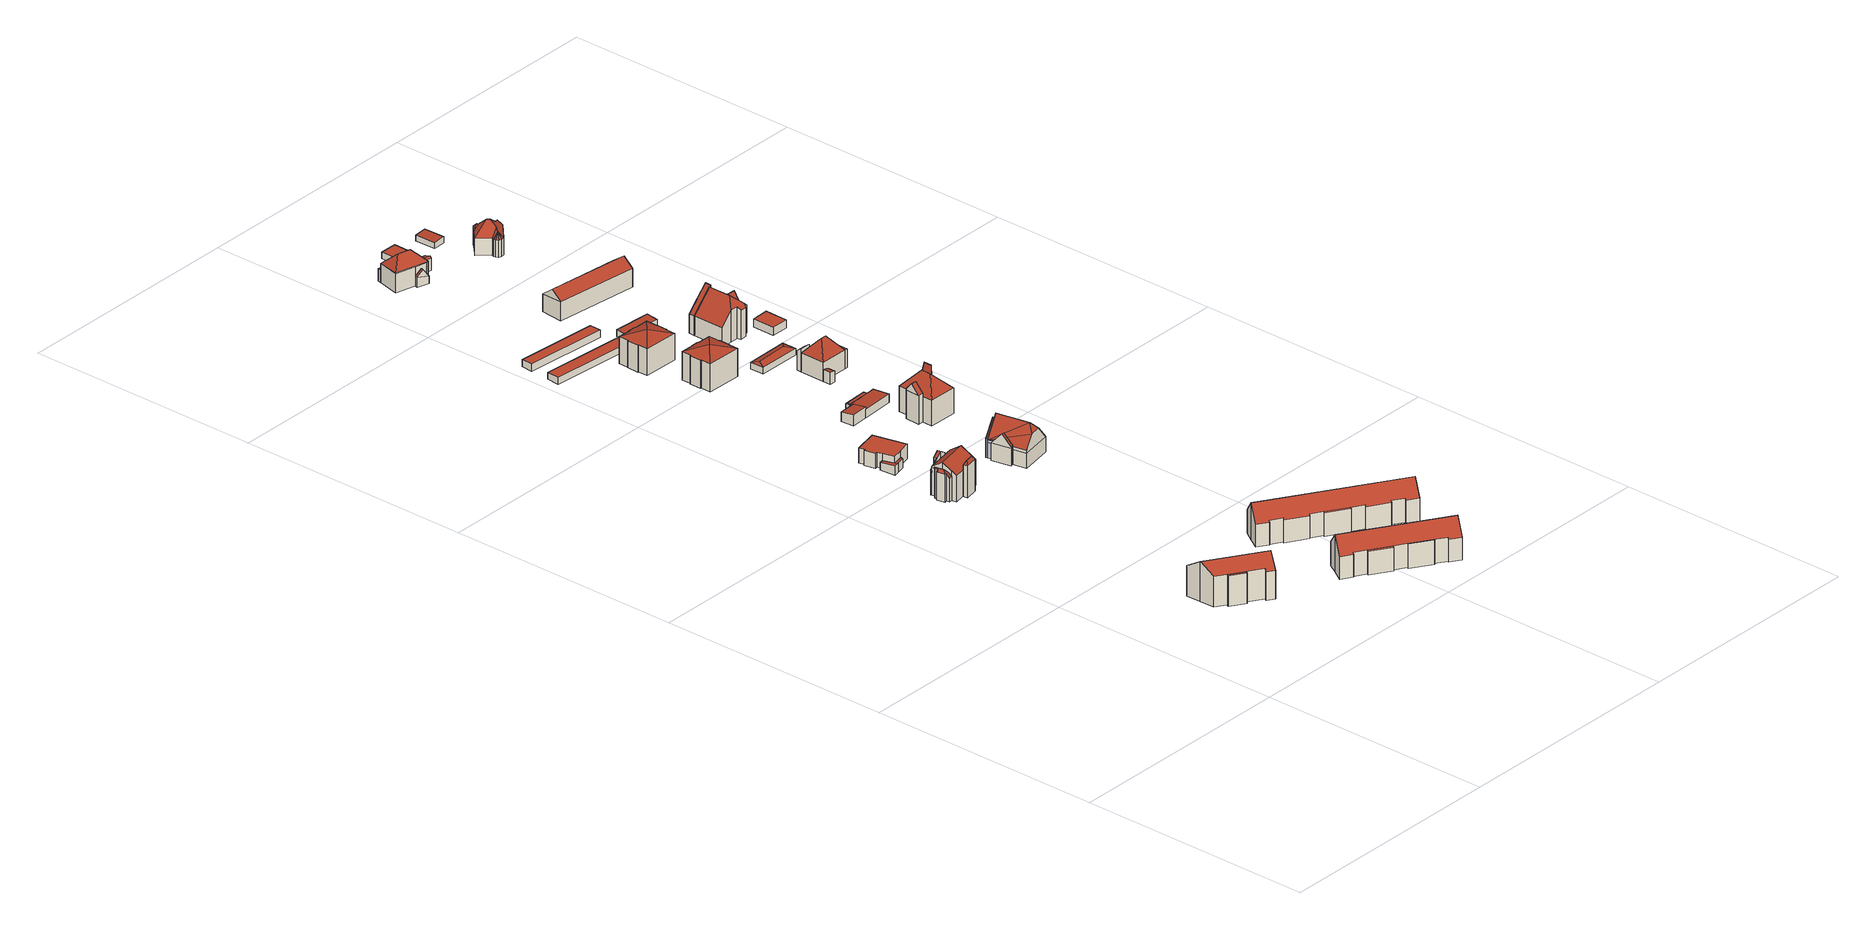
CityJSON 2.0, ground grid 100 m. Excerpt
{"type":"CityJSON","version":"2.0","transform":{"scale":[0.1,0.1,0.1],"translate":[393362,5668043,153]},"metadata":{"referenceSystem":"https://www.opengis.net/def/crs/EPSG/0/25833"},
"CityObjects":{
"building1":{"type":"Building","attributes":{"Gemeindeschluessel":14627140,"Geometrietyp2DReferenz":"3000","function":"31001_9998","roofType":"9999"},"children":["building1-1","building1-2"]},
"building1-1":{"type":"BuildingPart","attributes":{"Dachtyp_tdc":"tdcGableRoof","Dachneigung":36.95,"QualitaetDacherkennung":77,"Geometrietyp2DReferenz":"3000","roofType":"3100","measuredHeight":16.71},"parents":["building1"],"geometry":[{"type":"MultiSurface","lod":"2","boundaries":[[[0,1,2,3]],[[1,4,2]],[[5,6,7]],[[5,8,9,6]],[[8,10,11,9]],[[10,12,13,11]],[[12,14,15,13]],[[14,16,17,15]],[[16,18,19,17]],[[18,20,21,19]],[[20,0,3,21]],[[16,14,12,10]],[[10,8,5,1,0,20,18,16]],[[3,2,6,9,11,13,15,17,19,21]],[[5,7,4,1]],[[7,6,2,4]]],"semantics":{"surfaces":[{"type":"WallSurface"},{"type":"RoofSurface"},{"type":"GroundSurface"},{"type":"ClosureSurface"}],"values":[0,0,0,0,0,0,0,0,0,0,0,1,1,2,0,3]}}]},
"building1-2":{"type":"BuildingPart","attributes":{"Dachtyp_tdc":"tdcPolyFlatRoof","Dachneigung":8.61,"QualitaetDacherkennung":36,"Geometrietyp2DReferenz":"3000","roofType":"2100","measuredHeight":12.75},"parents":["building1"],"geometry":[{"type":"MultiSurface","lod":"2","boundaries":[[[22,7,6,23]],[[4,24,25,2]],[[24,22,23,25]],[[24,4,7,22]],[[23,6,2,25]],[[2,6,7,4]]],"semantics":{"surfaces":[{"type":"WallSurface"},{"type":"RoofSurface"},{"type":"GroundSurface"},{"type":"ClosureSurface"}],"values":[0,0,0,1,2,3]}}]},
"building2":{"type":"Building","attributes":{"Gemeindeschluessel":14627140,"Geometrietyp2DReferenz":"3000","function":"31001_9998","roofType":"9999"},"children":["building2-1","building2-2","building2-3","building2-4"]},
"building2-1":{"type":"BuildingPart","attributes":{"Dachtyp_tdc":"tdcFreeFormRoof","Dachneigung":46.55,"QualitaetDacherkennung":34,"Geometrietyp2DReferenz":"3000","roofType":"5000","measuredHeight":12.81},"parents":["building2"],"geometry":[{"type":"MultiSurface","lod":"2","boundaries":[[[26,27,28,29]],[[27,30,31,28]],[[30,32,33,31]],[[32,34,35,33]],[[34,36,37,35]],[[36,38,39,37]],[[38,40,41,39]],[[42,43,44,45]],[[43,26,29,44]],[[46,47,40,38,36,48]],[[36,34,32,30,27,48]],[[27,26,43,42,46,48]],[[29,28,31,33,35,37,39,41,49,50,45,44]],[[50,49,47,46]],[[49,41,40,47]],[[50,46,42,45]]],"semantics":{"surfaces":[{"type":"WallSurface"},{"type":"RoofSurface"},{"type":"GroundSurface"},{"type":"ClosureSurface"}],"values":[0,0,0,0,0,0,0,0,0,1,1,1,2,3,3,3]}}]},
"building2-2":{"type":"BuildingPart","attributes":{"Dachtyp_tdc":"tdcFreeFormRoof","Dachneigung":60.67,"QualitaetDacherkennung":13,"Geometrietyp2DReferenz":"3000","roofType":"5000","measuredHeight":14.91},"parents":["building2"],"geometry":[{"type":"MultiSurface","lod":"2","boundaries":[[[51,52,53,54,55]],[[52,56,57,53]],[[56,58,59,60,57]],[[61,58,56]],[[62,61,56,52]],[[62,52,51]],[[61,62,51,58]],[[53,57,60,54]],[[63,59,58,51]],[[63,54,60,59]],[[55,63,51]],[[55,54,63]]],"semantics":{"surfaces":[{"type":"WallSurface"},{"type":"RoofSurface"},{"type":"GroundSurface"},{"type":"ClosureSurface"}],"values":[0,0,0,1,1,1,1,2,0,3,0,3]}}]},
"building2-3":{"type":"BuildingPart","attributes":{"Dachtyp_tdc":"tdcGableRoof","Dachneigung":31.59,"QualitaetDacherkennung":47,"Geometrietyp2DReferenz":"3000","roofType":"3100","measuredHeight":14.86},"parents":["building2"],"geometry":[{"type":"MultiSurface","lod":"2","boundaries":[[[64,65,66,67]],[[65,68,69,66]],[[68,70,71,69]],[[70,72,73,71]],[[72,74,75,76,73]],[[77,64,67,41]],[[78,74,72,70]],[[70,68,65,64,77,79,78]],[[67,66,69,71,73,76,80,41]],[[81,75,74,78]],[[80,76,75,81]],[[79,81,78]],[[77,41,80,81,79]]],"semantics":{"surfaces":[{"type":"WallSurface"},{"type":"RoofSurface"},{"type":"GroundSurface"},{"type":"ClosureSurface"}],"values":[0,0,0,0,0,0,1,1,2,0,3,0,3]}}]},
"building2-4":{"type":"BuildingPart","attributes":{"Dachtyp_tdc":"tdcGableRoof","Dachneigung":34.55,"QualitaetDacherkennung":63,"Geometrietyp2DReferenz":"3000","roofType":"3100","measuredHeight":15.01},"parents":["building2"],"geometry":[{"type":"MultiSurface","lod":"2","boundaries":[[[82,83,84,85]],[[83,86,87,84]],[[86,55,54,87]],[[59,88,89,60]],[[88,90,91,89]],[[90,92,45,91]],[[92,42,45]],[[75,82,85,76]],[[93,92,90,88,59,63,55,86,83]],[[83,82,75,81,79,94,93]],[[85,84,87,54,60,89,91,45,50,49,41,80,76]],[[54,55,63]],[[60,54,63,59]],[[47,46,42,92,93]],[[49,50,46,47]],[[50,45,42,46]],[[94,40,47,93]],[[49,47,40,77,41]],[[79,77,40,94]],[[75,76,80,81]],[[81,80,41,77,79]]],"semantics":{"surfaces":[{"type":"WallSurface"},{"type":"RoofSurface"},{"type":"GroundSurface"},{"type":"ClosureSurface"}],"values":[0,0,0,0,0,0,0,0,1,1,2,3,3,0,3,3,0,3,0,3,3]}}]},
"building3":{"type":"Building","attributes":{"Gemeindeschluessel":14627140,"Geometrietyp2DReferenz":"3000","function":"31001_9998","roofType":"9999"},"children":["building3-1","building3-2","building3-3"]},
"building3-1":{"type":"BuildingPart","attributes":{"Dachtyp_tdc":"tdcPolyFlatRoof","Dachneigung":4.67,"QualitaetDacherkennung":61,"Geometrietyp2DReferenz":"3000","roofType":"2100","measuredHeight":3.75},"parents":["building3"],"geometry":[{"type":"MultiSurface","lod":"2","boundaries":[[[95,96,97,98,99]],[[96,100,101,97]],[[100,102,103,101]],[[100,96,95,104,102]],[[103,105,98,97,101]],[[99,104,95]],[[105,103,102,104]],[[99,98,105,104]]],"semantics":{"surfaces":[{"type":"WallSurface"},{"type":"RoofSurface"},{"type":"GroundSurface"},{"type":"ClosureSurface"}],"values":[0,0,0,1,2,0,3,3]}}]},
"building3-2":{"type":"BuildingPart","attributes":{"Dachtyp_tdc":"tdcPolyFlatRoof","Dachneigung":0,"QualitaetDacherkennung":53,"Geometrietyp2DReferenz":"3000","roofType":"1000","measuredHeight":6.18},"parents":["building3"],"geometry":[{"type":"MultiSurface","lod":"2","boundaries":[[[106,107,108,109,110]],[[111,112,113,103,102]],[[112,114,115,113]],[[114,116,117,115]],[[116,118,119,117]],[[118,120,121,119]],[[120,122,123,121]],[[122,106,110,123]],[[122,120,118,116,114,112,111,124,107,106]],[[110,109,105,103,113,115,117,119,121,123]],[[108,107,124,104]],[[104,105,109,108]],[[102,104,124,111]],[[103,105,104,102]]],"semantics":{"surfaces":[{"type":"WallSurface"},{"type":"RoofSurface"},{"type":"GroundSurface"},{"type":"ClosureSurface"}],"values":[0,0,0,0,0,0,0,0,1,2,0,3,0,3]}}]},
"building3-3":{"type":"BuildingPart","attributes":{"Dachtyp_tdc":"tdcPolyFlatRoof","Dachneigung":5.01,"QualitaetDacherkennung":62,"Geometrietyp2DReferenz":"3000","roofType":"2100","measuredHeight":3.72},"parents":["building3"],"geometry":[{"type":"MultiSurface","lod":"2","boundaries":[[[108,125,126,109]],[[125,99,98,126]],[[104,99,125,108]],[[109,126,98,105]],[[98,99,104,105]],[[109,105,104,108]]],"semantics":{"surfaces":[{"type":"WallSurface"},{"type":"RoofSurface"},{"type":"GroundSurface"},{"type":"ClosureSurface"}],"values":[0,0,1,2,3,3]}}]},
"building4":{"type":"Building","attributes":{"Gemeindeschluessel":14627140,"Geometrietyp2DReferenz":"3000","function":"31001_9998","roofType":"9999"},"children":["building4-1","building4-2","building4-3"]},
"building4-1":{"type":"BuildingPart","attributes":{"Dachtyp_tdc":"tdcFreeFormRoof","Dachneigung":60.48,"QualitaetDacherkennung":20,"Geometrietyp2DReferenz":"3000","roofType":"5000","measuredHeight":10.21},"parents":["building4"],"geometry":[{"type":"MultiSurface","lod":"2","boundaries":[[[127,128,129,130]],[[128,131,132,129]],[[131,133,134,132]],[[135,133,131]],[[136,135,131,128]],[[136,128,127]],[[135,136,127,133]],[[130,129,132,134]],[[130,134,133,127]]],"semantics":{"surfaces":[{"type":"WallSurface"},{"type":"RoofSurface"},{"type":"GroundSurface"},{"type":"ClosureSurface"}],"values":[0,0,0,1,1,1,1,2,3]}}]},
"building4-2":{"type":"BuildingPart","attributes":{"Dachtyp_tdc":"tdcGableRoof","Dachneigung":48.16,"QualitaetDacherkennung":79,"Geometrietyp2DReferenz":"3000","roofType":"3100","measuredHeight":15.61},"parents":["building4"],"geometry":[{"type":"MultiSurface","lod":"2","boundaries":[[[137,138,139,140]],[[141,142,130,143]],[[142,127,130]],[[144,134,133]],[[144,145,146,134]],[[145,147,148,146]],[[147,149,150,148]],[[149,151,152,150]],[[151,153,154,152]],[[153,155,156,154]],[[155,157,158,156]],[[157,159,160,158]],[[159,161,162,160]],[[161,137,140,162]],[[157,155,153,151]],[[151,149,147,145,144,142,141,138,137,161,159,157]],[[140,139,143,130,134,146,148,150,152,154,156,158,160,162]],[[143,139,138,141]],[[133,127,142,144]],[[133,134,130,127]]],"semantics":{"surfaces":[{"type":"WallSurface"},{"type":"RoofSurface"},{"type":"GroundSurface"},{"type":"ClosureSurface"}],"values":[0,0,0,0,0,0,0,0,0,0,0,0,0,0,1,1,2,3,0,3]}}]},
"building4-3":{"type":"BuildingPart","attributes":{"Dachtyp_tdc":"tdcFreeFormRoof","Dachneigung":18.27,"QualitaetDacherkennung":12,"Geometrietyp2DReferenz":"3000","roofType":"5000","measuredHeight":10.19},"parents":["building4"],"geometry":[{"type":"MultiSurface","lod":"2","boundaries":[[[163,164,165,139,138]],[[164,166,167,165]],[[166,168,141,143,167]],[[169,168,166]],[[170,169,166,164]],[[170,164,163]],[[169,170,163,168]],[[139,165,167,143]],[[168,163,138,141]],[[138,139,143,141]]],"semantics":{"surfaces":[{"type":"WallSurface"},{"type":"RoofSurface"},{"type":"GroundSurface"},{"type":"ClosureSurface"}],"values":[0,0,0,1,1,1,1,2,0,3]}}]},
"building5":{"type":"Building","attributes":{"Gemeindeschluessel":14627140,"Geometrietyp2DReferenz":"3000","function":"31001_9998","roofType":"9999"},"children":["building5-1","building5-2"]},
"building5-1":{"type":"BuildingPart","attributes":{"Dachtyp_tdc":"tdcFreeFormRoof","Dachneigung":55.18,"QualitaetDacherkennung":19,"Geometrietyp2DReferenz":"3000","roofType":"5000","measuredHeight":10.18},"parents":["building5"],"geometry":[{"type":"MultiSurface","lod":"2","boundaries":[[[171,172,173,174]],[[172,175,176,173]],[[175,177,178,176]],[[179,177,175]],[[180,179,175,172]],[[180,172,171]],[[179,180,171,177]],[[173,176,178,174]],[[174,178,177,171]]],"semantics":{"surfaces":[{"type":"WallSurface"},{"type":"RoofSurface"},{"type":"GroundSurface"},{"type":"ClosureSurface"}],"values":[0,0,0,1,1,1,1,2,3]}}]},
"building5-2":{"type":"BuildingPart","attributes":{"Dachtyp_tdc":"tdcGableRoof","Dachneigung":47.87,"QualitaetDacherkennung":79,"Geometrietyp2DReferenz":"3000","roofType":"3100","measuredHeight":15.59},"parents":["building5"],"geometry":[{"type":"MultiSurface","lod":"2","boundaries":[[[181,182,183,184]],[[182,185,186,183]],[[185,187,188,186]],[[187,189,190,188]],[[189,191,174,190]],[[191,171,174]],[[192,178,177]],[[192,193,194,178]],[[193,195,196,194]],[[195,197,198,196]],[[197,199,200,198]],[[199,201,202,200]],[[201,203,204,202]],[[203,205,206,204]],[[205,207,208,206]],[[207,209,210,208]],[[209,211,212,210]],[[211,213,214,212]],[[213,215,216,214]],[[215,217,218,216]],[[217,181,184,218]],[[213,211,209,207]],[[207,205,203,201,199,197,195,193,192,191,189,187,185,182,181,217,215,213]],[[184,183,186,188,190,174,178,194,196,198,200,202,204,206,208,210,212,214,216,218]],[[192,177,171,191]],[[177,178,174,171]]],"semantics":{"surfaces":[{"type":"WallSurface"},{"type":"RoofSurface"},{"type":"GroundSurface"},{"type":"ClosureSurface"}],"values":[0,0,0,0,0,0,0,0,0,0,0,0,0,0,0,0,0,0,0,0,0,1,1,2,0,3]}}]},
"building6":{"type":"Building","attributes":{"Gemeindeschluessel":14627140,"Geometrietyp2DReferenz":"3000","function":"31001_9998","roofType":"9999"},"children":["building6-1","building6-2","building6-3"]},
"building6-1":{"type":"BuildingPart","attributes":{"Dachtyp_tdc":"tdcGableAndHippedGRoof","Dachneigung":50.36,"QualitaetDacherkennung":52,"Geometrietyp2DReferenz":"3000","roofType":"9999","measuredHeight":15.48},"parents":["building6"],"geometry":[{"type":"MultiSurface","lod":"2","boundaries":[[[219,220,221,222]],[[220,223,224,221]],[[223,225,226,224]],[[227,228,229,230]],[[228,219,222,229]],[[231,232,233]],[[228,234,235,233]],[[233,236,228]],[[236,233,232]],[[235,237,238,233]],[[238,231,233]],[[238,239,240,241,242,243,231]],[[219,236,232,231,243,220]],[[220,243,242,223]],[[223,242,241,244,225]],[[228,236,219]],[[227,245,234,228]],[[222,221,224,226,246,247,248,230,229]],[[246,226,225,249]],[[247,246,249,250]],[[230,248,251,227]],[[248,247,250,251]],[[239,252,240]],[[225,244,252,249]],[[240,252,244,241]],[[249,252,239,238,250]],[[245,253,237,235,234]],[[227,251,253,245]],[[251,250,238,237,253]]],"semantics":{"surfaces":[{"type":"WallSurface"},{"type":"RoofSurface"},{"type":"GroundSurface"},{"type":"ClosureSurface"}],"values":[0,0,0,0,0,1,1,1,1,1,1,1,0,0,0,0,0,2,3,3,3,3,0,3,3,3,0,3,3]}}]},
"building6-2":{"type":"BuildingPart","attributes":{"Dachtyp_tdc":"tdcGableRoof","Dachneigung":47.39,"QualitaetDacherkennung":75,"Geometrietyp2DReferenz":"3000","roofType":"3100","measuredHeight":12.26},"parents":["building6"],"geometry":[{"type":"MultiSurface","lod":"2","boundaries":[[[254,255,256,257]],[[255,252,246,256]],[[252,249,246]],[[244,254,257,226,225]],[[258,259,260,261]],[[255,260,259,240,252]],[[254,261,260,255]],[[244,241,258,261,254]],[[257,256,246,226]],[[226,246,249,225]],[[225,249,252,244]],[[259,258,241,240]],[[240,241,244,252]]],"semantics":{"surfaces":[{"type":"WallSurface"},{"type":"RoofSurface"},{"type":"GroundSurface"},{"type":"ClosureSurface"}],"values":[0,0,0,0,1,1,0,0,2,3,3,0,3]}}]},
"building6-3":{"type":"BuildingPart","attributes":{"Dachtyp_tdc":"tdcGableRoof","Dachneigung":50.33,"QualitaetDacherkennung":38,"Geometrietyp2DReferenz":"3000","roofType":"3100","measuredHeight":14.24},"parents":["building6"],"geometry":[{"type":"MultiSurface","lod":"2","boundaries":[[[262,263,264,246]],[[263,265,266,264]],[[265,267,268,266]],[[267,245,227,230,268]],[[262,246,249,252,239]],[[253,245,267,265]],[[265,263,262,269,237,253]],[[264,266,268,230,248,247,246]],[[248,230,227,251]],[[251,227,245,253]],[[269,238,237]],[[248,251,250,247]],[[238,250,251,253,237]],[[239,238,269,262]],[[247,250,249,246]],[[249,250,238,239,252]]],"semantics":{"surfaces":[{"type":"WallSurface"},{"type":"RoofSurface"},{"type":"GroundSurface"},{"type":"ClosureSurface"}],"values":[0,0,0,0,0,1,1,2,3,3,0,3,3,0,3,3]}}]},
"building7":{"type":"Building","attributes":{"Dachtyp_tdc":"tdcPolyFlatRoof","Gemeindeschluessel":14627140,"Dachneigung":0,"QualitaetDacherkennung":40,"Geometrietyp2DReferenz":"3000","function":"31001_2463","roofType":"1000","measuredHeight":2.86},"geometry":[{"type":"MultiSurface","lod":"2","boundaries":[[[270,271,272,273]],[[271,274,275,272]],[[274,276,277,275]],[[276,270,273,277]],[[276,274,271,270]],[[273,272,275,277]]],"semantics":{"surfaces":[{"type":"WallSurface"},{"type":"RoofSurface"},{"type":"GroundSurface"}],"values":[0,0,0,0,1,2]}}]},
"building8":{"type":"Building","attributes":{"Dachtyp_tdc":"tdcPolyFlatRoof","Gemeindeschluessel":14627140,"Dachneigung":2.83,"QualitaetDacherkennung":62,"Geometrietyp2DReferenz":"3000","function":"31001_2463","roofType":"2100","measuredHeight":3.17},"geometry":[{"type":"MultiSurface","lod":"2","boundaries":[[[278,279,280,281]],[[279,282,283,280]],[[282,284,285,283]],[[284,278,281,285]],[[284,282,279,278]],[[281,280,283,285]]],"semantics":{"surfaces":[{"type":"WallSurface"},{"type":"RoofSurface"},{"type":"GroundSurface"}],"values":[0,0,0,0,1,2]}}]},
"building9":{"type":"Building","attributes":{"Gemeindeschluessel":14627140,"Geometrietyp2DReferenz":"3000","function":"31001_9998","roofType":"9999"},"children":["building9-1","building9-2","building9-3"]},
"building9-1":{"type":"BuildingPart","attributes":{"Dachtyp_tdc":"tdcFreeFormRoof","Dachneigung":22.26,"QualitaetDacherkennung":45,"Geometrietyp2DReferenz":"3000","roofType":"5000","measuredHeight":3.41},"parents":["building9"],"geometry":[{"type":"MultiSurface","lod":"2","boundaries":[[[286,287,288,289]],[[290,291,292,293]],[[291,286,289,292]],[[294,291,290]],[[295,294,290,287]],[[295,287,286]],[[294,295,286,291]],[[289,288,293,292]],[[293,288,287,290]]],"semantics":{"surfaces":[{"type":"WallSurface"},{"type":"RoofSurface"},{"type":"GroundSurface"},{"type":"ClosureSurface"}],"values":[0,0,0,1,1,1,1,2,3]}}]},
"building9-2":{"type":"BuildingPart","attributes":{"Dachtyp_tdc":"tdcPolyFlatRoof","Dachneigung":3.54,"QualitaetDacherkennung":74,"Geometrietyp2DReferenz":"3000","roofType":"2100","measuredHeight":3.65},"parents":["building9"],"geometry":[{"type":"MultiSurface","lod":"2","boundaries":[[[296,297,290,293,298]],[[299,300,301,288,287]],[[300,302,303,301]],[[302,304,305,303]],[[302,300,299,297,296,304]],[[305,298,293,288,301,303]],[[296,298,305,304]],[[287,290,297,299]],[[287,288,293,290]]],"semantics":{"surfaces":[{"type":"WallSurface"},{"type":"RoofSurface"},{"type":"GroundSurface"},{"type":"ClosureSurface"}],"values":[0,0,0,0,1,2,3,0,3]}}]},
"building9-3":{"type":"BuildingPart","attributes":{"Dachtyp_tdc":"tdcPolyFlatRoof","Dachneigung":5.92,"QualitaetDacherkennung":94,"Geometrietyp2DReferenz":"3000","roofType":"2100","measuredHeight":4.62},"parents":["building9"],"geometry":[{"type":"MultiSurface","lod":"2","boundaries":[[[306,307,308,309]],[[307,310,296,298,308]],[[311,306,309,305,304]],[[311,310,307,306]],[[309,308,298,305]],[[304,296,310,311]],[[304,305,298,296]]],"semantics":{"surfaces":[{"type":"WallSurface"},{"type":"RoofSurface"},{"type":"GroundSurface"},{"type":"ClosureSurface"}],"values":[0,0,0,1,2,0,3]}}]},
"building10":{"type":"Building","attributes":{"Dachtyp_tdc":"tdcTentRoof","Gemeindeschluessel":14627140,"Dachneigung":16.86,"QualitaetDacherkennung":76,"Geometrietyp2DReferenz":"3000","function":"31001_9998","roofType":"3500","measuredHeight":14.05},"geometry":[{"type":"MultiSurface","lod":"2","boundaries":[[[312,313,314,315]],[[313,316,317,314]],[[316,318,319,317]],[[318,320,321,319]],[[320,322,323,321]],[[322,324,325,323]],[[324,326,327,325]],[[326,328,329,327]],[[328,330,331,329]],[[330,332,333,331]],[[332,334,335,333]],[[334,336,337,335]],[[336,338,339,337]],[[338,340,341,339]],[[340,342,343,341]],[[342,312,315,343]],[[326,324,322,320,318,316,344]],[[328,326,344]],[[338,336,334,332,330,328,344]],[[316,313,312,342,340,338,344]],[[315,314,317,319,321,323,325,327,329,331,333,335,337,339,341,343]]],"semantics":{"surfaces":[{"type":"WallSurface"},{"type":"RoofSurface"},{"type":"GroundSurface"}],"values":[0,0,0,0,0,0,0,0,0,0,0,0,0,0,0,0,1,1,1,1,2]}}]},
"building11":{"type":"Building","attributes":{"Dachtyp_tdc":"tdcTentRoof","Gemeindeschluessel":14627140,"Dachneigung":16.92,"QualitaetDacherkennung":78,"Geometrietyp2DReferenz":"3000","function":"31001_9998","roofType":"3500","measuredHeight":13.53},"geometry":[{"type":"MultiSurface","lod":"2","boundaries":[[[345,346,347,348]],[[346,349,350,347]],[[349,351,352,350]],[[351,353,354,352]],[[353,355,356,354]],[[355,357,358,356]],[[357,359,360,358]],[[359,361,362,360]],[[361,363,364,362]],[[363,365,366,364]],[[365,367,368,366]],[[367,369,370,368]],[[369,371,372,370]],[[371,373,374,372]],[[373,375,376,374]],[[375,345,348,376]],[[359,357,355,353,351,349,377]],[[361,359,377]],[[371,369,367,365,363,361,377]],[[349,346,345,375,373,371,377]],[[348,347,350,352,354,356,358,360,362,364,366,368,370,372,374,376]]],"semantics":{"surfaces":[{"type":"WallSurface"},{"type":"RoofSurface"},{"type":"GroundSurface"}],"values":[0,0,0,0,0,0,0,0,0,0,0,0,0,0,0,0,1,1,1,1,2]}}]},
"building12":{"type":"Building","attributes":{"Gemeindeschluessel":14627140,"Geometrietyp2DReferenz":"3000","function":"31001_9998","roofType":"9999"},"children":["building12-1","building12-2","building12-3"]},
"building12-1":{"type":"BuildingPart","attributes":{"Dachtyp_tdc":"tdcFreeFormRoof","Dachneigung":45.52,"QualitaetDacherkennung":42,"Geometrietyp2DReferenz":"3000","roofType":"5000","measuredHeight":16.78},"parents":["building12"],"geometry":[{"type":"MultiSurface","lod":"2","boundaries":[[[378,379,380,381]],[[379,382,383,380]],[[384,385,386,387]],[[385,388,389,386]],[[388,390,391,389]],[[385,384,382,392,393]],[[382,379,392]],[[379,378,390,388,393,392]],[[388,385,393]],[[381,380,383,387,386,389,391]],[[381,391,390,378]],[[387,383,382,384]]],"semantics":{"surfaces":[{"type":"WallSurface"},{"type":"RoofSurface"},{"type":"GroundSurface"},{"type":"ClosureSurface"}],"values":[0,0,0,0,0,1,1,1,1,2,3,3]}}]},
"building12-2":{"type":"BuildingPart","attributes":{"Dachtyp_tdc":"tdcGableRoof","Dachneigung":47.74,"QualitaetDacherkennung":88,"Geometrietyp2DReferenz":"3000","roofType":"3100","measuredHeight":15.69},"parents":["building12"],"geometry":[{"type":"MultiSurface","lod":"2","boundaries":[[[394,395,396,397]],[[395,398,381,396]],[[398,378,381]],[[399,394,397,391,390]],[[399,400,401,394]],[[402,401,400,403]],[[398,403,400,399]],[[395,402,403,398]],[[394,401,402,395]],[[397,396,381,391]],[[390,378,398,399]],[[390,391,381,378]]],"semantics":{"surfaces":[{"type":"WallSurface"},{"type":"RoofSurface"},{"type":"GroundSurface"},{"type":"ClosureSurface"}],"values":[0,0,0,0,1,1,0,0,0,2,0,3]}}]},
"building12-3":{"type":"BuildingPart","attributes":{"Dachtyp_tdc":"tdcFreeFormRoof","Dachneigung":81.39,"QualitaetDacherkennung":23,"Geometrietyp2DReferenz":"3000","roofType":"5000","measuredHeight":15.52},"parents":["building12"],"geometry":[{"type":"MultiSurface","lod":"2","boundaries":[[[404,405,406,383,382]],[[405,407,408,406]],[[407,409,384,387,408]],[[410,409,407]],[[411,410,407,405]],[[411,405,404]],[[410,411,404,409]],[[383,406,408,387]],[[382,384,409,404]],[[382,383,387,384]]],"semantics":{"surfaces":[{"type":"WallSurface"},{"type":"RoofSurface"},{"type":"GroundSurface"},{"type":"ClosureSurface"}],"values":[0,0,0,0,1,1,1,2,0,3]}}]},
"building13":{"type":"Building","attributes":{"Gemeindeschluessel":14627140,"Geometrietyp2DReferenz":"3000","function":"31001_9998","roofType":"9999"},"children":["building13-1","building13-2","building13-3","building13-4"]},
"building13-1":{"type":"BuildingPart","attributes":{"Dachtyp_tdc":"tdcHipRoof","Dachneigung":48.07,"QualitaetDacherkennung":89,"Geometrietyp2DReferenz":"3000","roofType":"3200","measuredHeight":13.86},"parents":["building13"],"geometry":[{"type":"MultiSurface","lod":"2","boundaries":[[[412,413,414,415,416]],[[417,418,419]],[[413,412,420]],[[418,421,413,420,419]],[[412,417,419,420]],[[414,422,423,424,425,426,415]],[[418,423,422,421]],[[421,422,414,413]],[[424,423,418,417,427,428]],[[427,425,424,428]],[[426,425,427,417,412,416,429]],[[416,415,426,429]]],"semantics":{"surfaces":[{"type":"WallSurface"},{"type":"RoofSurface"},{"type":"GroundSurface"},{"type":"ClosureSurface"}],"values":[0,1,1,1,1,2,0,3,0,3,0,3]}}]},
"building13-2":{"type":"BuildingPart","attributes":{"Dachtyp_tdc":"tdcPolyFlatRoof","Dachneigung":36.05,"QualitaetDacherkennung":59,"Geometrietyp2DReferenz":"3000","roofType":"2100","measuredHeight":9.56},"parents":["building13"],"geometry":[{"type":"MultiSurface","lod":"2","boundaries":[[[430,431,421,422,432]],[[433,434,435,414,413]],[[434,430,432,435]],[[434,433,431,430]],[[432,422,414,435]],[[413,421,431,433]],[[414,422,421,413]]],"semantics":{"surfaces":[{"type":"WallSurface"},{"type":"RoofSurface"},{"type":"GroundSurface"},{"type":"ClosureSurface"}],"values":[0,0,0,1,2,0,3]}}]},
"building13-3":{"type":"BuildingPart","attributes":{"Dachtyp_tdc":"tdcPolyFlatRoof","Dachneigung":10.9,"QualitaetDacherkennung":59,"Geometrietyp2DReferenz":"3000","roofType":"2100","measuredHeight":4.99},"parents":["building13"],"geometry":[{"type":"MultiSurface","lod":"2","boundaries":[[[436,437,438,439]],[[437,416,415,438]],[[429,436,439,426]],[[429,416,437,436]],[[439,438,415,426]],[[429,426,415,416]]],"semantics":{"surfaces":[{"type":"WallSurface"},{"type":"RoofSurface"},{"type":"GroundSurface"},{"type":"ClosureSurface"}],"values":[0,0,0,1,2,3]}}]},
"building13-4":{"type":"BuildingPart","attributes":{"Dachtyp_tdc":"tdcFreeFormRoof","Dachneigung":33.65,"QualitaetDacherkennung":23,"Geometrietyp2DReferenz":"3000","roofType":"5000","measuredHeight":8.11},"parents":["building13"],"geometry":[{"type":"MultiSurface","lod":"2","boundaries":[[[428,440,441,424]],[[440,442,443,441]],[[442,427,425,443]],[[444,427,442]],[[445,444,442,440]],[[445,440,428]],[[444,445,428,427]],[[424,441,443,425]],[[424,425,427,428]]],"semantics":{"surfaces":[{"type":"WallSurface"},{"type":"RoofSurface"},{"type":"GroundSurface"},{"type":"ClosureSurface"}],"values":[0,0,0,1,1,1,1,2,3]}}]},
"building14":{"type":"Building","attributes":{"Dachtyp_tdc":"tdcFreeFormRoof","Gemeindeschluessel":14627140,"Dachneigung":18.42,"QualitaetDacherkennung":31,"Geometrietyp2DReferenz":"3000","function":"31001_9998","roofType":"5000","measuredHeight":3.69},"geometry":[{"type":"MultiSurface","lod":"2","boundaries":[[[446,447,448,449]],[[447,450,451,448]],[[450,452,453,451]],[[452,446,449,453]],[[454,455,452,450]],[[454,450,447]],[[455,454,447,446]],[[455,446,452]],[[449,448,451,453]]],"semantics":{"surfaces":[{"type":"WallSurface"},{"type":"RoofSurface"},{"type":"GroundSurface"}],"values":[0,0,0,0,1,1,1,1,2]}}]},
"building15":{"type":"Building","attributes":{"Dachtyp_tdc":"tdcPolyFlatRoof","Gemeindeschluessel":14627140,"Dachneigung":5.52,"QualitaetDacherkennung":59,"Geometrietyp2DReferenz":"3000","function":"31001_2463","roofType":"2100","measuredHeight":2.9},"geometry":[{"type":"MultiSurface","lod":"2","boundaries":[[[456,457,458,459]],[[457,460,461,458]],[[460,462,463,461]],[[462,456,459,463]],[[462,460,457,456]],[[459,458,461,463]]],"semantics":{"surfaces":[{"type":"WallSurface"},{"type":"RoofSurface"},{"type":"GroundSurface"}],"values":[0,0,0,0,1,2]}}]},
"building16":{"type":"Building","attributes":{"Dachtyp_tdc":"tdcPolyFlatRoof","Gemeindeschluessel":14627140,"Dachneigung":2.58,"QualitaetDacherkennung":75,"Geometrietyp2DReferenz":"3000","function":"31001_9998","roofType":"2100","measuredHeight":2.91},"geometry":[{"type":"MultiSurface","lod":"2","boundaries":[[[464,465,466,467]],[[465,468,469,466]],[[468,470,471,469]],[[470,464,467,471]],[[470,468,465,464]],[[467,466,469,471]]],"semantics":{"surfaces":[{"type":"WallSurface"},{"type":"RoofSurface"},{"type":"GroundSurface"}],"values":[0,0,0,0,1,2]}}]},
"building17":{"type":"Building","attributes":{"Gemeindeschluessel":14627140,"Geometrietyp2DReferenz":"3000","function":"31001_9998","roofType":"9999"},"children":["building17-1","building17-2","building17-3","building17-4"]},
"building17-1":{"type":"BuildingPart","attributes":{"Dachtyp_tdc":"tdcHipAndGableRoof","Dachneigung":22.88,"QualitaetDacherkennung":23,"Geometrietyp2DReferenz":"3000","roofType":"5000","measuredHeight":6.03},"parents":["building17"],"geometry":[{"type":"MultiSurface","lod":"2","boundaries":[[[472,473,474,475]],[[476,477,478,479]],[[477,472,475,478]],[[476,473,480]],[[472,477,481]],[[473,472,481,480]],[[477,476,480,481]],[[475,474,479,478]],[[476,479,474,473]]],"semantics":{"surfaces":[{"type":"WallSurface"},{"type":"RoofSurface"},{"type":"GroundSurface"},{"type":"ClosureSurface"}],"values":[0,0,0,1,0,1,1,2,3]}}]},
"building17-2":{"type":"BuildingPart","attributes":{"Dachtyp_tdc":"tdcPolyFlatRoof","Dachneigung":0,"QualitaetDacherkennung":41,"Geometrietyp2DReferenz":"3000","roofType":"1000","measuredHeight":5.21},"parents":["building17"],"geometry":[{"type":"MultiSurface","lod":"2","boundaries":[[[482,483,484,485]],[[483,486,487,484]],[[486,488,489,487]],[[488,486,483,482]],[[485,484,487,489]],[[485,489,488,482]]],"semantics":{"surfaces":[{"type":"WallSurface"},{"type":"RoofSurface"},{"type":"GroundSurface"},{"type":"ClosureSurface"}],"values":[0,0,0,1,2,3]}}]},
"building17-3":{"type":"BuildingPart","attributes":{"Dachtyp_tdc":"tdcHipRoof","Dachneigung":45.7,"QualitaetDacherkennung":64,"Geometrietyp2DReferenz":"3000","roofType":"3200","measuredHeight":12.86},"parents":["building17"],"geometry":[{"type":"MultiSurface","lod":"2","boundaries":[[[490,491,476,479,489,488]],[[492,493,494,474,473]],[[493,495,496,494]],[[495,497,496]],[[498,499,500,501,502]],[[499,503,482,485,500]],[[504,505,491,506]],[[503,507,508]],[[491,490,503,508,506]],[[509,510,504,506,508,507]],[[493,504,510,495]],[[495,510,509,498]],[[498,509,507,499]],[[499,507,503]],[[492,505,504,493]],[[491,505,492]],[[489,479,474,494,496,501,500,485]],[[473,476,491,492]],[[473,474,479,476]],[[502,511,497,495,498]],[[502,501,496,497]],[[502,497,511]],[[488,482,503,490]],[[488,489,485,482]]],"semantics":{"surfaces":[{"type":"WallSurface"},{"type":"RoofSurface"},{"type":"GroundSurface"},{"type":"ClosureSurface"}],"values":[0,0,0,0,0,0,1,1,1,1,0,0,0,0,0,0,2,0,3,0,3,3,0,3]}}]},
"building17-4":{"type":"BuildingPart","attributes":{"Dachtyp_tdc":"tdcGableRoof","Dachneigung":56.11,"QualitaetDacherkennung":10,"Geometrietyp2DReferenz":"3000","roofType":"3100","measuredHeight":6.56},"parents":["building17"],"geometry":[{"type":"MultiSurface","lod":"2","boundaries":[[[497,512,513,496]],[[512,514,515,513]],[[514,502,501,515]],[[514,512,516]],[[512,497,511,516]],[[502,514,516,511]],[[496,513,515,501]],[[497,496,501,502]],[[497,502,511]]],"semantics":{"surfaces":[{"type":"WallSurface"},{"type":"RoofSurface"},{"type":"GroundSurface"},{"type":"ClosureSurface"}],"values":[0,0,0,0,1,1,2,3,3]}}]},
"building18":{"type":"Building","attributes":{"Gemeindeschluessel":14627140,"Geometrietyp2DReferenz":"3000","function":"31001_9998","roofType":"9999"},"children":["building18-1","building18-2","building18-3","building18-4"]},
"building18-1":{"type":"BuildingPart","attributes":{"Dachtyp_tdc":"tdcPolyFlatRoof","Dachneigung":44.78,"QualitaetDacherkennung":47,"Geometrietyp2DReferenz":"3000","roofType":"2100","measuredHeight":17.15},"parents":["building18"],"geometry":[{"type":"MultiSurface","lod":"2","boundaries":[[[517,518,519,520,521]],[[522,523,524,525,526,527]],[[528,517,521,529]],[[528,530,531,523,522,518,517]],[[521,520,526,525,532,529]],[[527,519,518,522]],[[527,526,520,519]],[[531,524,523]],[[530,532,525,524,531]],[[528,529,532,530]]],"semantics":{"surfaces":[{"type":"WallSurface"},{"type":"RoofSurface"},{"type":"GroundSurface"},{"type":"ClosureSurface"}],"values":[0,0,0,1,2,0,3,0,3,3]}}]},
"building18-2":{"type":"BuildingPart","attributes":{"Dachtyp_tdc":"tdcGableAndHippedGRoof","Dachneigung":45.35,"QualitaetDacherkennung":76,"Geometrietyp2DReferenz":"3000","roofType":"9999","measuredHeight":16.62},"parents":["building18"],"geometry":[{"type":"MultiSurface","lod":"2","boundaries":[[[524,533,534,525]],[[533,535,536,534]],[[535,537,536]],[[538,539,540]],[[538,541,542,539]],[[541,543,544,542]],[[543,545,546,544]],[[545,547,548,546]],[[547,549,550,548]],[[549,551,552,550]],[[551,553,554,552]],[[553,555,556,554]],[[555,528,529,556]],[[553,551,549,547,545,557]],[[545,543,541,538,558,559,535,533,524,531,560,557]],[[560,528,555,553,557]],[[532,525,534,536,539,542,544,546,548,550,552,554,556,529]],[[531,530,560]],[[524,525,532,530,531]],[[540,558,538]],[[559,537,535]],[[540,539,536,537]],[[540,537,559,558]],[[530,528,560]],[[532,529,528,530]]],"semantics":{"surfaces":[{"type":"WallSurface"},{"type":"RoofSurface"},{"type":"GroundSurface"},{"type":"ClosureSurface"}],"values":[0,0,0,0,0,0,0,0,0,0,0,0,0,1,1,1,2,0,3,0,0,3,3,0,3]}}]},
"building18-3":{"type":"BuildingPart","attributes":{"Dachtyp_tdc":"tdcGableRoof","Dachneigung":65.24,"QualitaetDacherkennung":12,"Geometrietyp2DReferenz":"3000","roofType":"3100","measuredHeight":12.37},"parents":["building18"],"geometry":[{"type":"MultiSurface","lod":"2","boundaries":[[[537,561,562,536]],[[561,563,564,562]],[[563,540,539,564]],[[563,561,565]],[[561,537,559,566,565]],[[540,563,565,566,558]],[[536,562,564,539]],[[537,536,539,540]],[[558,566,559]],[[540,558,559,537]]],"semantics":{"surfaces":[{"type":"WallSurface"},{"type":"RoofSurface"},{"type":"GroundSurface"},{"type":"ClosureSurface"}],"values":[0,0,0,0,1,1,2,3,0,3]}}]},
"building18-4":{"type":"BuildingPart","attributes":{"Dachtyp_tdc":"tdcPolyFlatRoof","Dachneigung":36.59,"QualitaetDacherkennung":70,"Geometrietyp2DReferenz":"3000","roofType":"2100","measuredHeight":6.67},"parents":["building18"],"geometry":[{"type":"MultiSurface","lod":"2","boundaries":[[[519,567,568,520]],[[567,569,570,568]],[[569,571,572,570]],[[571,527,526,572]],[[527,571,569,567,519]],[[520,568,570,572,526]],[[520,526,527,519]]],"semantics":{"surfaces":[{"type":"WallSurface"},{"type":"RoofSurface"},{"type":"GroundSurface"},{"type":"ClosureSurface"}],"values":[0,0,0,0,1,2,3]}}]},
"building19":{"type":"Building","attributes":{"Dachtyp_tdc":"tdcGableRoof","Gemeindeschluessel":14627140,"Dachneigung":36.9,"QualitaetDacherkennung":90,"Geometrietyp2DReferenz":"3000","function":"31001_9998","roofType":"3100","measuredHeight":11.17},"geometry":[{"type":"MultiSurface","lod":"2","boundaries":[[[573,574,575,576]],[[574,577,578,575]],[[577,579,580,578]],[[579,573,576,580]],[[577,574,581]],[[573,579,582]],[[574,573,582,581]],[[579,577,581,582]],[[576,575,578,580]]],"semantics":{"surfaces":[{"type":"WallSurface"},{"type":"RoofSurface"},{"type":"GroundSurface"}],"values":[0,0,0,0,0,0,1,1,2]}}]},
"building20":{"type":"Building","attributes":{"Dachtyp_tdc":"tdcPolyFlatRoof","Gemeindeschluessel":14627140,"Dachneigung":0,"QualitaetDacherkennung":87,"Geometrietyp2DReferenz":"3000","function":"31001_9998","roofType":"1000","measuredHeight":2.67},"geometry":[{"type":"MultiSurface","lod":"2","boundaries":[[[583,584,585,586]],[[584,587,588,585]],[[587,589,590,588]],[[589,583,586,590]],[[589,587,584,583]],[[586,585,588,590]]],"semantics":{"surfaces":[{"type":"WallSurface"},{"type":"RoofSurface"},{"type":"GroundSurface"}],"values":[0,0,0,0,1,2]}}]},
"building21":{"type":"Building","attributes":{"Dachtyp_tdc":"tdcPolyFlatRoof","Gemeindeschluessel":14627140,"Dachneigung":0,"QualitaetDacherkennung":84,"Geometrietyp2DReferenz":"3000","function":"31001_9998","roofType":"1000","measuredHeight":3.44},"geometry":[{"type":"MultiSurface","lod":"2","boundaries":[[[591,592,593,594]],[[592,595,596,593]],[[595,597,598,596]],[[597,591,594,598]],[[597,595,592,591]],[[594,593,596,598]]],"semantics":{"surfaces":[{"type":"WallSurface"},{"type":"RoofSurface"},{"type":"GroundSurface"}],"values":[0,0,0,0,1,2]}}]},
"building22":{"type":"Building","attributes":{"Dachtyp_tdc":"tdcPolyFlatRoof","Gemeindeschluessel":14627140,"Dachneigung":3.15,"QualitaetDacherkennung":76,"Geometrietyp2DReferenz":"3000","function":"31001_9998","roofType":"2100","measuredHeight":2.67},"geometry":[{"type":"MultiSurface","lod":"2","boundaries":[[[599,600,601,602]],[[600,603,604,601]],[[603,605,606,604]],[[605,599,602,606]],[[605,603,600,599]],[[602,601,604,606]]],"semantics":{"surfaces":[{"type":"WallSurface"},{"type":"RoofSurface"},{"type":"GroundSurface"}],"values":[0,0,0,0,1,2]}}]},
"building23":{"type":"Building","attributes":{"Dachtyp_tdc":"tdcFreeFormRoof","Gemeindeschluessel":14627140,"Dachneigung":49.61,"QualitaetDacherkennung":57,"Geometrietyp2DReferenz":"3000","function":"31001_9998","roofType":"5000","measuredHeight":12.34},"geometry":[{"type":"MultiSurface","lod":"2","boundaries":[[[607,608,609,610,611,612,613]],[[607,613,614]],[[615,616,617,618,619,620,621,622,623,624,625,626,627,628,629,630]],[[613,612,616,615]],[[612,631,617,616]],[[631,632,618,617]],[[632,633,619,618]],[[633,634,620,619]],[[634,635,621,620]],[[635,636,622,621]],[[636,637,623,622]],[[637,638,624,623]],[[638,639,625,624]],[[639,640,626,625]],[[640,641,627,626]],[[641,642,628,627]],[[642,643,629,628]],[[643,614,630,629]],[[614,613,615,630]],[[608,607,614,643]],[[609,608,643,642]],[[644,610,609,642,641]],[[645,646,647,648,644,641,640]],[[645,640,639]],[[646,645,639,638]],[[647,646,638,637]],[[648,647,637,636]],[[649,611,610,644,648,636,635]],[[650,649,635,634]],[[651,650,634,633]],[[651,633,632]],[[650,651,632,631]],[[611,649,650,631,612]]],"semantics":{"surfaces":[{"type":"RoofSurface"},{"type":"GroundSurface"},{"type":"WallSurface"}],"values":[0,0,1,2,2,2,2,2,2,2,2,2,2,2,2,2,2,2,2,0,0,0,0,0,0,0,0,0,0,0,0,0,0]}}]}
},
"vertices":[
[381,343,246],[320,381,246],[320,381,118],[381,343,118],[320,381,245],[259,419,246],[259,419,118],[259,419,245],[216,446,246],[216,446,118],[214,509,285],[214,509,118],[213,572,245],[213,572,118],[470,411,245],[470,411,118],[441,367,285],[441,367,118],[405,314,237],[405,314,118],[375,333,237],[375,333,118],
[253,410,244],[253,410,118],[314,372,244],[314,372,118],
[210,1713,203],[201,1711,203],[201,1711,87],[210,1713,87],[194,1745,203],[194,1745,87],[201,1745,211],[201,1745,87],[199,1759,211],[199,1759,87],[202,1760,215],[202,1760,87],[213,1762,203],[213,1762,87],[209,1782,203],[209,1782,87],[226,1701,187],[213,1698,187],[213,1698,87],[226,1701,87],[223,1716,203],[218,1737,203],[210,1724,215],[218,1737,87],[223,1716,87],
[329,1698,220],[333,1681,220],[333,1681,87],[329,1698,87],[329,1698,195],[279,1670,220],[279,1670,87],[275,1688,220],[275,1688,196],[275,1688,87],[286,1681,236],[322,1688,235],[329,1698,196],
[208,1785,193],[251,1793,219],[251,1793,87],[208,1785,87],[248,1805,219],[248,1805,87],[274,1810,235],[274,1810,87],[303,1816,215],[303,1816,87],[306,1802,215],[306,1802,207],[306,1802,87],[209,1782,193],[277,1796,235],[232,1786,207],[277,1796,87],[277,1796,207],
[345,1810,206],[354,1764,237],[354,1764,87],[345,1810,87],[366,1705,195],[366,1705,87],[275,1689,196],[275,1689,87],[231,1680,196],[231,1680,87],[226,1701,211],[218,1737,237],[209,1782,207],
[240,1968,136],[218,1963,136],[218,1963,98],[240,1968,98],[240,1968,135],[212,2028,130],[212,2028,98],[225,2031,130],[225,2031,98],[237,1982,134],[237,1982,98],
[337,2006,160],[284,1993,160],[284,1993,134],[284,1993,98],[337,2006,98],[225,2031,160],[220,2051,160],[220,2051,98],[210,2048,160],[210,2048,98],[200,2095,160],[200,2095,98],[207,2096,160],[207,2096,98],[201,2121,160],[201,2121,98],[303,2145,160],[303,2145,98],[237,1982,160],
[277,1976,135],[277,1976,98],
[861,143,200],[858,138,200],[858,138,103],[861,143,103],[775,190,200],[775,190,103],[778,195,200],[778,195,103],[778,191,205],[857,142,205],
[1038,33,203],[991,62,203],[991,62,103],[1038,33,103],[908,114,203],[861,143,203],[908,114,103],[778,195,203],[731,224,203],[731,224,103],[728,219,197],[728,219,103],[684,247,197],[684,247,103],[714,294,259],[714,294,103],[740,337,203],[740,337,103],[1135,91,203],[1135,91,103],[1108,48,259],[1108,48,103],[1079,1,197],[1079,1,103],[1035,28,197],[1035,28,103],
[991,62,204],[989,57,204],[989,57,103],[905,109,204],[905,109,103],[908,114,204],[909,110,205],[988,61,205],
[1006,470,176],[1003,465,176],[1003,465,78],[1006,470,78],[917,519,176],[917,519,78],[920,523,176],[920,523,78],[921,520,180],[1003,469,180],
[1183,361,178],[1137,390,179],[1137,390,78],[1183,361,78],[1134,385,173],[1134,385,78],[1050,437,173],[1050,437,78],[1053,441,178],[1053,441,78],[1006,470,178],[920,523,178],[873,552,178],[873,552,78],[870,548,173],[870,548,78],[786,600,173],[786,600,78],[789,604,178],[789,604,78],[742,633,178],[742,633,78],[739,628,172],[739,628,78],[696,656,173],[696,656,78],[725,702,234],[725,702,78],[753,745,178],[753,745,78],[1281,419,178],[1281,419,78],[1254,376,234],[1254,376,78],[1225,329,173],[1225,329,78],[1181,356,173],[1181,356,78],
[766,1716,110],[632,1690,110],[632,1690,46],[766,1716,46],[621,1748,110],[621,1748,46],[620,1748,110],[620,1748,46],[698,1869,110],[734,1876,110],[734,1876,46],[698,1869,46],[671,1697,172],[716,1706,172],[688,1725,201],[698,1869,155],[661,1862,201],[766,1716,111],[641,1858,175],[599,1849,121],[604,1829,121],[604,1827,121],[620,1748,122],[621,1748,122],[632,1690,122],[620,1748,119],[698,1869,128],[604,1829,46],[599,1849,46],[652,1860,46],[604,1829,110],[599,1849,110],[652,1860,110],[604,1829,119],[652,1860,188],
[609,1746,119],[593,1827,119],[593,1827,46],[609,1746,46],[620,1748,126],[613,1784,169],[602,1782,169],[609,1746,126],
[604,1829,124],[598,1857,124],[598,1857,46],[650,1867,188],[650,1867,46],[697,1877,127],[697,1877,46],[599,1849,124],
[408,3351,65],[7,3385,65],[7,3385,37],[408,3351,37],[11,3438,65],[11,3438,37],[412,3404,65],[412,3404,37],
[22,3522,64],[26,3571,62],[26,3571,33],[22,3522,33],[373,3544,62],[373,3544,33],[369,3494,64],[369,3494,33],
[609,2447,93],[610,2429,93],[610,2429,63],[609,2447,63],[505,2423,93],[504,2441,93],[504,2441,63],[505,2423,63],[507,2432,97],[600,2438,97],
[506,2407,96],[505,2423,95],[506,2407,63],[610,2429,95],[645,2431,95],[645,2431,63],[649,2360,99],[649,2360,63],[509,2352,99],[509,2352,63],
[437,2347,109],[434,2403,103],[434,2403,63],[437,2347,63],[506,2407,103],[509,2352,109],
[391,3051,168],[391,3046,170],[391,3046,53],[391,3051,53],[452,3046,169],[452,3046,53],[451,2996,169],[451,2996,53],[454,2996,169],[454,2996,53],[454,2953,169],[454,2953,53],[451,2953,169],[451,2953,53],[450,2910,169],[450,2910,53],[300,2912,170],[300,2912,53],[300,2955,170],[300,2955,53],[298,2955,169],[298,2955,53],[298,3005,169],[298,3005,53],[301,3005,170],[301,3005,53],[302,3047,170],[302,3047,53],[362,3047,170],[362,3047,53],[362,3051,168],[362,3051,53],[377,2979,193],
[340,3306,158],[340,3301,160],[340,3301,48],[340,3306,48],[400,3300,160],[400,3300,48],[400,3250,160],[400,3250,48],[403,3250,159],[403,3250,48],[403,3207,159],[403,3207,48],[399,3207,160],[399,3207,48],[399,3165,160],[399,3165,48],[249,3167,160],[249,3167,48],[249,3209,160],[249,3209,48],[246,3209,159],[246,3209,48],[247,3259,159],[247,3259,48],[249,3259,160],[249,3259,48],[250,3302,160],[250,3302,48],[311,3301,160],[311,3301,48],[311,3306,158],[311,3306,48],[326,3233,183],
[637,2247,159],[638,2302,159],[638,2302,53],[637,2247,53],[759,2299,159],[759,2299,53],[757,2250,159],[755,2142,159],[755,2142,53],[757,2250,53],[634,2145,159],[634,2145,53],[635,2187,159],[635,2187,53],[697,2246,221],[696,2204,221],
[612,2188,172],[614,2248,172],[614,2248,53],[612,2188,53],[637,2247,172],[635,2187,172],[636,2221,210],[613,2222,210],[614,2248,180],[637,2247,180],
[759,2299,164],[772,2299,164],[772,2299,53],[771,2264,164],[771,2264,53],[757,2250,164],[764,2257,208],[765,2292,208],
[643,2668,118],[645,2774,117],[645,2774,38],[643,2668,38],[643,2668,88],[763,2667,118],[764,2773,117],[717,2720,177],[692,2720,177],[688,2773,117],[688,2773,38],[764,2773,38],[764,2722,38],[763,2667,38],[669,2668,38],[763,2667,115],[764,2722,115],[669,2668,83],
[689,2793,119],[688,2773,134],[689,2793,38],[645,2774,134],[645,2794,119],[645,2794,38],
[668,2634,83],[643,2635,88],[643,2635,38],[668,2634,38],
[777,2722,115],[777,2722,38],[777,2667,115],[777,2667,38],[770,2674,119],[770,2715,119],
[742,2884,52],[560,2882,52],[560,2882,25],[742,2884,25],[560,2942,52],[560,2942,25],[741,2944,52],[741,2944,25],[572,2912,62],[712,2914,62],
[579,3449,56],[576,3400,51],[576,3400,27],[579,3449,27],[418,3409,51],[418,3409,27],[420,3458,56],[420,3458,27],
[800,2242,59],[807,2389,53],[807,2389,30],[800,2242,30],[866,2386,53],[866,2386,30],[860,2239,59],[860,2239,30],
[362,4291,67],[309,4304,67],[309,4304,15],[362,4291,15],[318,4340,62],[371,4327,62],[371,4327,15],[318,4340,15],[326,4305,75],[363,4296,75],
[178,4374,67],[181,4389,67],[181,4389,15],[178,4374,15],[250,4373,67],[250,4373,15],[247,4358,67],[247,4358,15],
[247,4358,95],[318,4340,95],[309,4304,95],[296,4250,95],[296,4250,15],[290,4251,95],[290,4251,15],[290,4251,45],[240,4263,95],[155,4283,95],[155,4283,15],[240,4263,15],[240,4263,58],[178,4374,95],[296,4250,99],[309,4304,97],[261,4305,143],[155,4283,99],[207,4319,143],[240,4263,99],[290,4251,99],[267,4257,80],
[287,4238,45],[287,4238,15],[236,4250,58],[236,4250,15],[263,4244,80],
[619,3284,100],[664,3284,145],[664,3284,85],[664,3284,19],[619,3284,19],[710,3284,190],[710,3260,190],[710,3260,178],[710,3260,19],[710,3284,19],[710,3284,85],[619,3260,100],[619,3260,19],[703,3260,183],[704,3260,184],[703,3260,19],
[757,3260,135],[757,3260,19],[757,3253,135],[757,3253,19],[757,3253,77],[757,3202,135],[757,3202,19],[757,3202,108],[756,3128,135],[756,3128,19],[740,3128,150],[740,3128,19],[739,3125,151],[739,3125,19],[733,3112,139],[733,3112,19],[708,3112,139],[708,3112,19],[701,3127,152],[701,3127,19],[670,3127,152],[670,3127,19],[618,3127,100],[618,3127,19],[702,3162,185],[757,3218,135],[757,3227,135],[703,3260,185],
[799,3253,77],[799,3253,19],[798,3202,108],[798,3202,19],[798,3223,142],[757,3223,142],
[664,3304,70],[664,3304,19],[718,3304,70],[718,3304,19],[718,3284,85],[718,3284,19],
[404,3798,85],[758,3759,85],[758,3759,12],[404,3798,12],[748,3664,91],[748,3664,12],[393,3703,91],[393,3703,12],[752,3708,124],[398,3747,124],
[393,4491,35],[392,4432,35],[392,4432,8],[393,4491,8],[321,4433,35],[321,4433,8],[322,4492,35],[322,4492,8],
[822,3059,39],[823,3153,39],[823,3153,5],[822,3059,5],[895,3153,39],[895,3153,5],[894,3058,39],[894,3058,5],
[507,4489,26],[558,4490,29],[558,4490,2],[507,4489,2],[560,4401,29],[560,4401,2],[509,4400,26],[509,4400,2],
[624,4300,93],[628,4294,93],[628,4255,127],[637,4245,127],[665,4244,104],[674,4272,74],[627,4319,74],[605,4297,74],[627,4319,3],[674,4272,3],[686,4275,3],[698,4274,3],[706,4265,3],[707,4253,3],[702,4243,3],[634,4180,3],[621,4177,3],[610,4182,3],[603,4191,3],[603,4200,3],[607,4211,3],[564,4256,3],[606,4295,3],[605,4297,3],[686,4275,74],[698,4274,74],[706,4265,74],[707,4253,74],[702,4243,74],[634,4180,74],[621,4177,74],[610,4182,74],[603,4191,74],[603,4200,74],[607,4211,74],[564,4256,74],[606,4295,74],[637,4218,105],[620,4197,94],[621,4197,95],[623,4198,97],[624,4199,98],[686,4255,97],[688,4256,96],[690,4258,93]
]}
